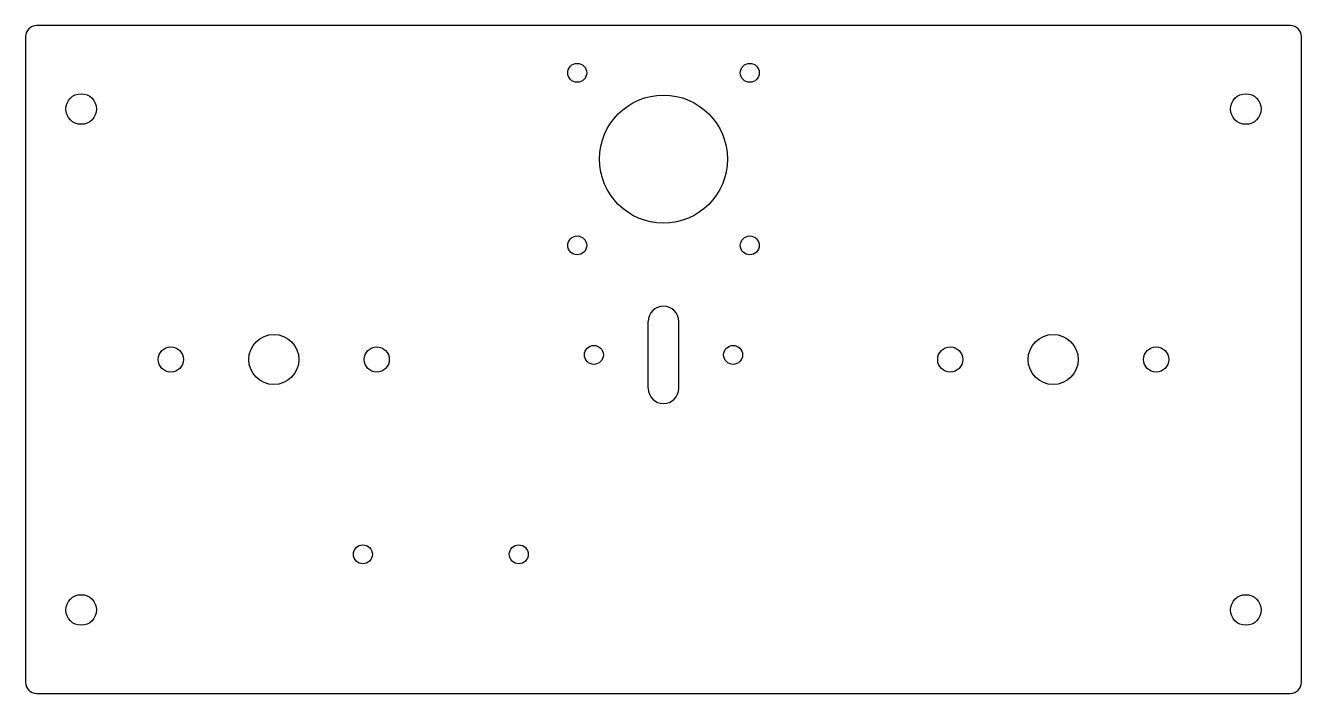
# Model space of a CAD drawing. Extents: x -115 to 115, y -60 to 60.
import ezdxf

# ---------------------------------------------------------------- set-up
doc = ezdxf.new("R2010")
doc.units = 0

msp = doc.modelspace()

# ---------------------------------------------------------------- linework, layer by layer
for p, q in [((112.6, 60), (-112.6, 60)), ((-114.6, 58), (-114.6, -58)), ((114.6, -58), (114.6, 58)), ((-2.75, -5.17), (-2.75, 6.83)), ((2.75, -5.17), (2.75, 6.83)), ((-112.6, -60), (112.6, -60))]:
    msp.add_line(p, q)
for centre, radius in [((-15.5, 51.5), 1.7), ((15.5, 51.5), 1.7), ((-104.6, 45), 2.75), ((0, 36), 11.5), ((104.6, 45), 2.75), ((-15.5, 20.5), 1.7), ((15.5, 20.5), 1.7), ((-70, 0), 4.5), ((-12.5, 0.83), 1.7), ((12.5, 0.83), 1.7), ((70, 0), 4.5), ((-88.5, 0), 2.25), ((-51.5, 0), 2.25), ((51.5, 0), 2.25), ((88.5, 0), 2.25), ((-54, -35), 1.7), ((-26, -35), 1.7), ((-104.6, -45), 2.75), ((104.6, -45), 2.75)]:
    msp.add_circle(centre, radius)
for centre, radius, start, end in [((-112.6, 58), 2, 90, 180), ((112.6, 58), 2, 0, 90), ((0, 6.83), 2.75, 0, 180), ((0, -5.17), 2.75, 180, 360), ((-112.6, -58), 2, 180, 270), ((112.6, -58), 2, 270, 360)]:
    msp.add_arc(centre, radius, start, end)

doc.saveas('drawing.dxf')
